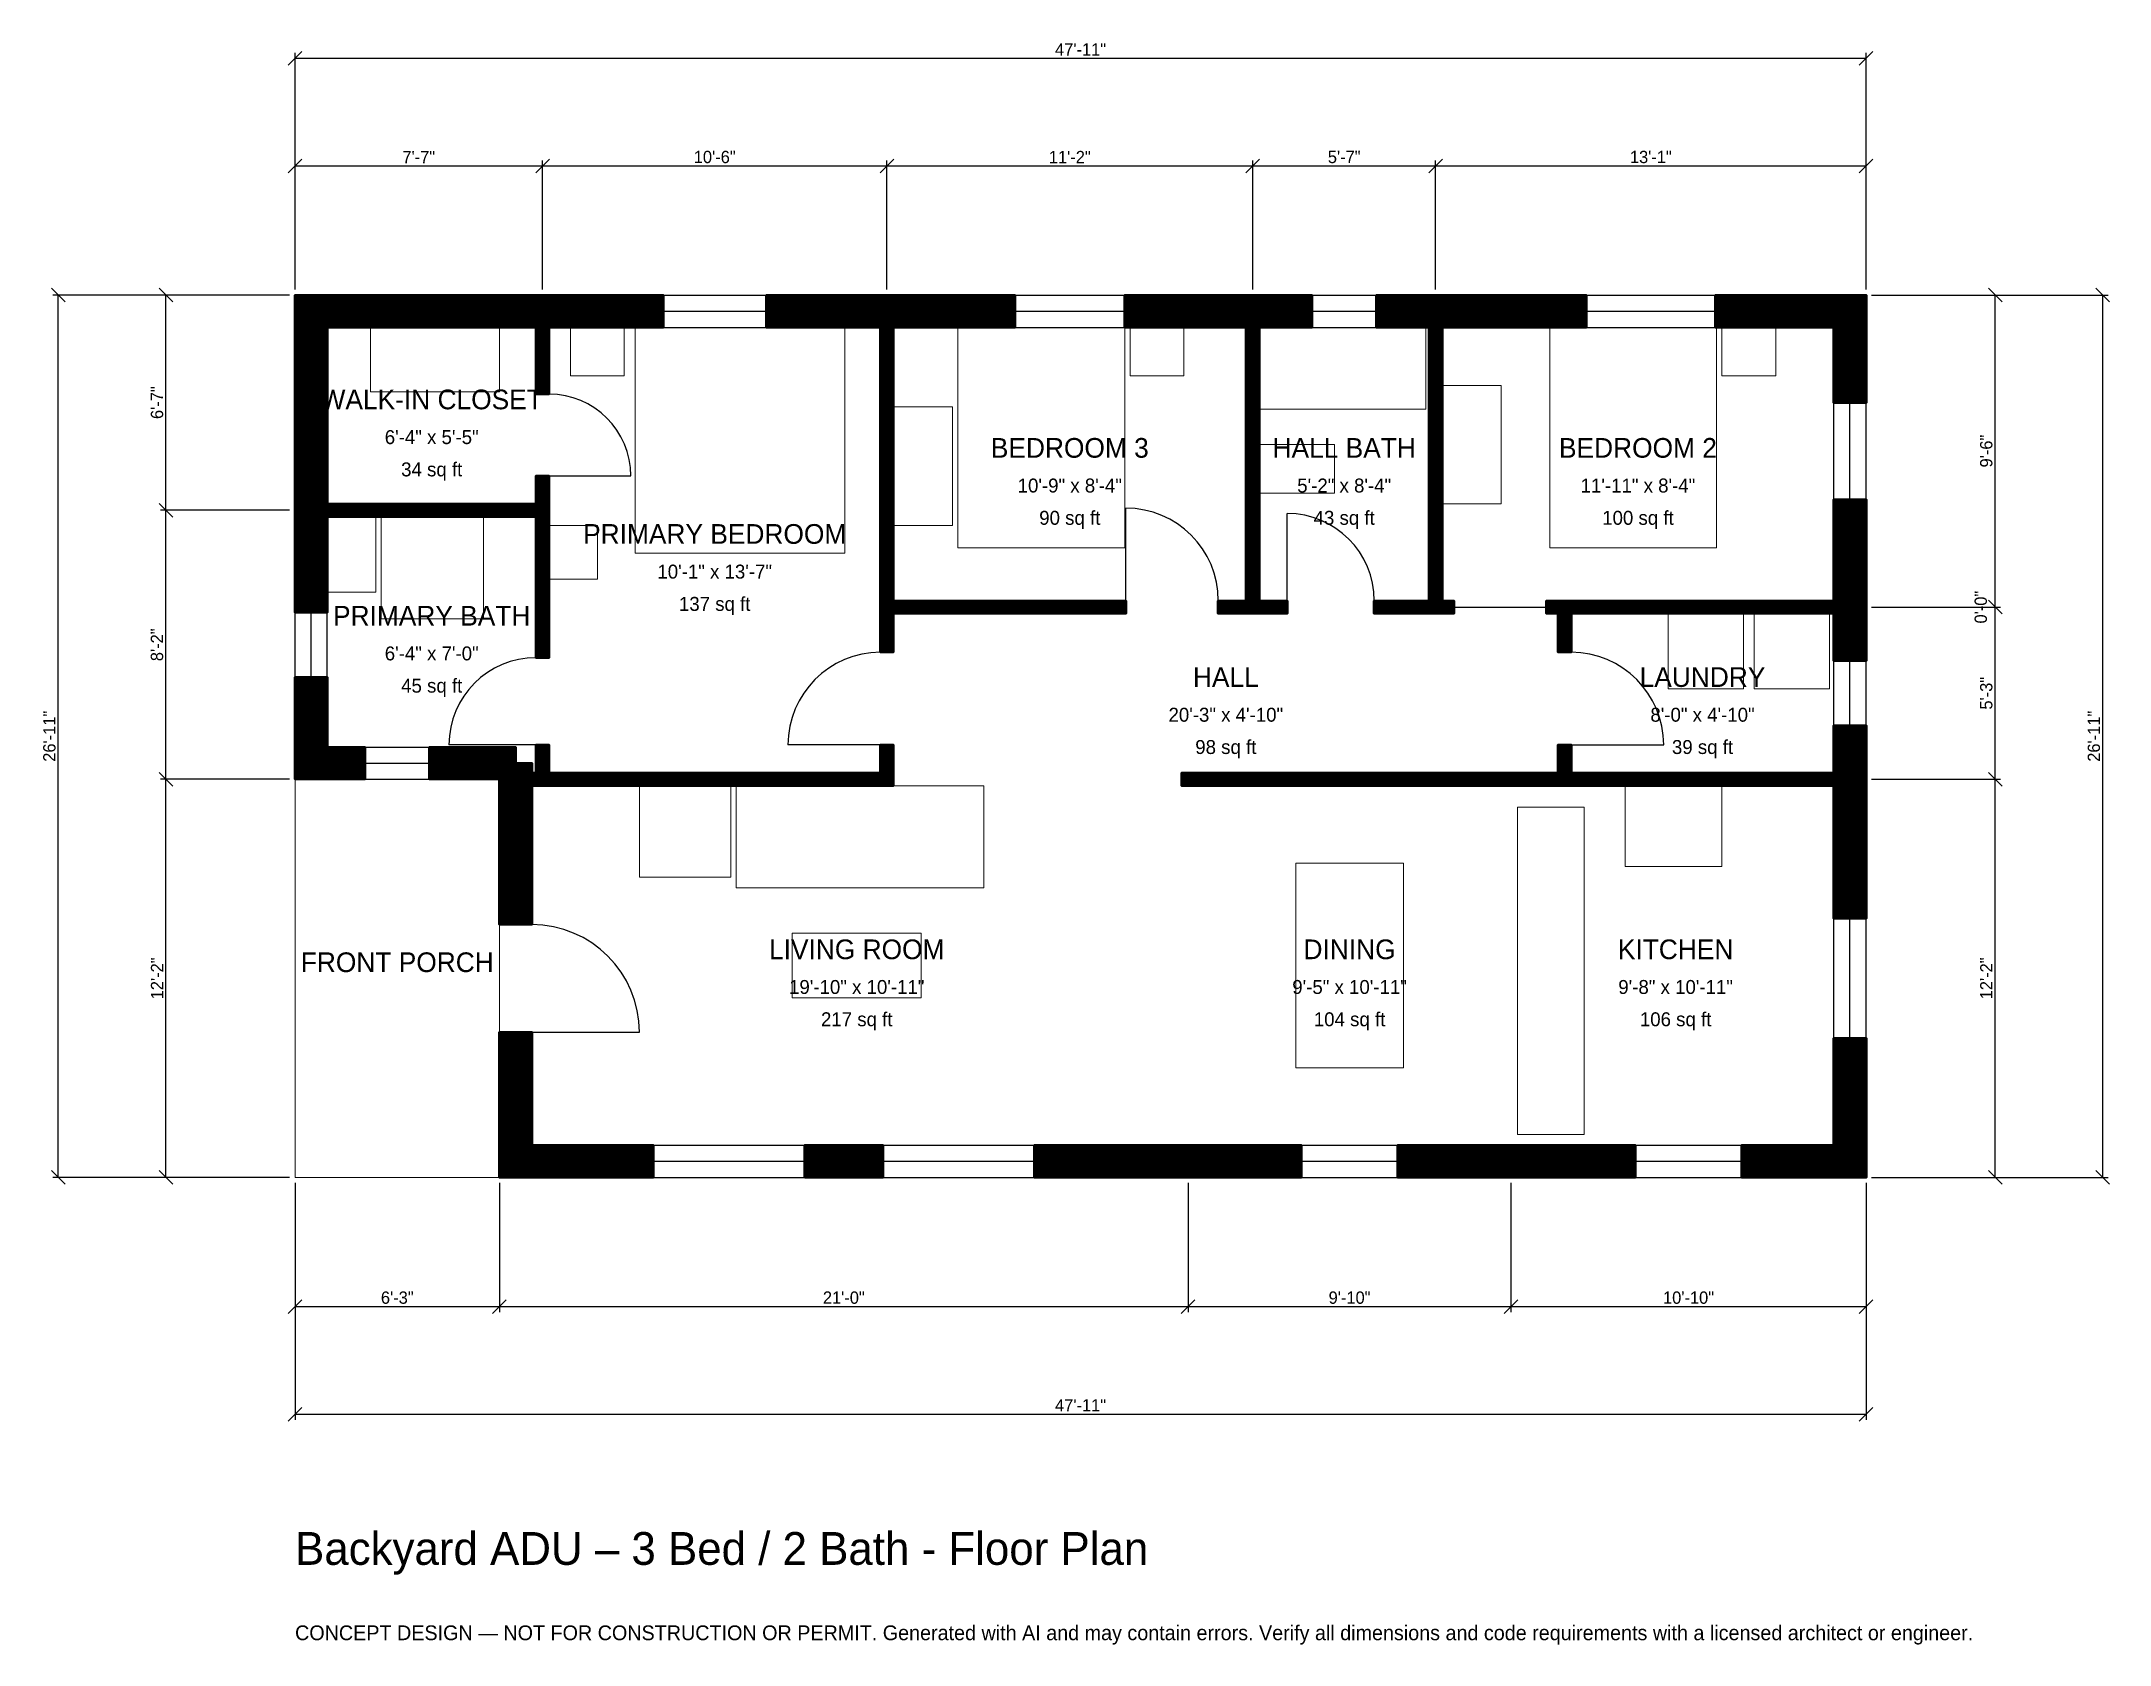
# Model space of a CAD drawing. Header units: inches. Extents: x -93 to 664, y -171 to 416.
import ezdxf
from ezdxf.enums import TextEntityAlignment as Align

# ---------------------------------------------------------------- set-up
doc = ezdxf.new("R2010")
doc.units = ezdxf.units.IN
doc.header["$MEASUREMENT"] = 0
doc.linetypes.add('DASHED', pattern=[0.6, 0.5, -0.1])
for name, color, linetype, lineweight in [('A-ANNO-DIMS', 1, 'Continuous', 13), ('A-ANNO-TEXT', 7, 'Continuous', 18), ('A-AREA-IDEN', 7, 'Continuous', 18), ('A-DOOR', 2, 'Continuous', 25), ('A-FLOR-FIXT', 9, 'Continuous', 13), ('A-FURN', 9, 'Continuous', 13), ('A-GLAZ', 4, 'Continuous', 25), ('A-SITE-PAVE', 8, 'Continuous', 13), ('A-WALL', 7, 'Continuous', 50), ('A-WALL-PATT', 8, 'Continuous', 13)]:
    doc.layers.add(name, color=color, linetype=linetype, lineweight=lineweight)
doc.dimstyles.new('PLAN', dxfattribs={"dimtxt": 4.5, "dimasz": 3, "dimexe": 2, "dimexo": 2, "dimgap": 1, "dimtad": 1, "dimdec": 0, "dimlunit": 4, "dimtsz": 2.5, "dimcen": 2.5, "dimclrd": 1, "dimclre": 1, "dimazin": 3, "dimtfac": 1, "dimtmove": 0, "dimatfit": 3})

msp = doc.modelspace()

# ---------------------------------------------------------------- hatches: boundary and pattern name
at = {"layer": 'A-WALL-PATT'}
h = msp.add_hatch(dxfattribs=at)
h.set_pattern_fill('ANSI31', color=8, scale=0.8)
h.paths.add_polyline_path([(74.8031, 0), (74.8031, 11.811), (74.8031, 11.811), (74.8031, 53.1496), (86.6142, 53.1496), (86.6142, 11.811), (131.0367, 11.811), (131.0367, 0), (86.6142, 0), (86.6142, 0), (74.8031, 0), (74.8031, 0), (74.8031, 0)])
h.paths.add_polyline_path([(74.8031, 143.3071), (74.8031, 143.3071), (74.8031, 145.6693), (72.4409, 145.6693), (72.4409, 145.6693), (49.2126, 145.6693), (49.2126, 157.4803), (80.7087, 157.4803), (80.7087, 151.5748), (86.6142, 151.5748), (86.6142, 148.0315), (88.189, 148.0315), (88.189, 158.2677), (92.9134, 158.2677), (92.9134, 148.0315), (214.1732, 148.0315), (214.1732, 158.2677), (218.8976, 158.2677), (218.8976, 148.0315), (218.8976, 143.3071), (214.1732, 143.3071), (92.9134, 143.3071), (88.189, 143.3071), (86.6142, 143.3071), (86.6142, 92.5197), (74.8031, 92.5197), (74.8031, 143.3071)])
h.paths.add_polyline_path([(11.811, 145.6693), (11.811, 145.6693), (0, 145.6693), (0, 145.6693), (0, 145.6693), (0, 157.4803), (0, 157.4803), (0, 183.0709), (11.811, 183.0709), (11.811, 157.4803), (25.5906, 157.4803), (25.5906, 145.6693), (11.811, 145.6693)])
h.paths.add_polyline_path([(0, 238.189), (0, 241.7323), (0, 241.7323), (0, 246.4567), (0, 246.4567), (0, 250), (0, 311.0236), (0, 311.0236), (0, 322.8346), (0, 322.8346), (0, 322.8347), (11.811, 322.8347), (11.811, 322.8346), (84.6457, 322.8346), (88.189, 322.8346), (88.189, 322.8347), (92.9134, 322.8347), (92.9134, 322.8346), (96.4567, 322.8346), (134.6457, 322.8346), (134.6457, 311.0236), (96.4567, 311.0236), (92.9134, 311.0236), (92.9134, 286.6142), (88.189, 286.6142), (88.189, 311.0236), (84.6457, 311.0236), (11.811, 311.0236), (11.811, 250), (11.811, 246.4567), (88.189, 246.4567), (88.189, 256.6929), (92.9134, 256.6929), (92.9134, 246.4567), (92.9134, 241.7323), (92.9134, 190.1575), (88.189, 190.1575), (88.189, 241.7323), (11.811, 241.7323), (11.811, 238.189), (11.811, 206.6929), (0, 206.6929), (0, 238.189)])
h.paths.add_polyline_path([(210.6299, 322.8346), (214.1732, 322.8346), (214.1732, 322.8347), (218.8976, 322.8347), (218.8976, 322.8346), (222.4409, 322.8346), (263.3858, 322.8346), (263.3858, 311.0236), (222.4409, 311.0236), (218.8976, 311.0236), (218.8976, 211.0236), (303.937, 211.0236), (303.937, 206.2992), (218.8976, 206.2992), (218.8976, 206.2992), (218.8976, 192.126), (214.1732, 192.126), (214.1732, 206.2992), (214.1732, 206.2992), (214.1732, 211.0236), (214.1732, 311.0236), (210.6299, 311.0236), (172.4409, 311.0236), (172.4409, 322.8346), (210.6299, 322.8346)])
h.paths.add_polyline_path([(344.4882, 322.8346), (348.0315, 322.8346), (348.0315, 322.8347), (352.7559, 322.8347), (352.7559, 322.8346), (356.2992, 322.8346), (372.0472, 322.8346), (372.0472, 311.0236), (356.2992, 311.0236), (352.7559, 311.0236), (352.7559, 211.0236), (362.9921, 211.0236), (362.9921, 206.2992), (352.7559, 206.2992), (352.7559, 206.2992), (348.0315, 206.2992), (348.0315, 206.2992), (337.7953, 206.2992), (337.7953, 211.0236), (348.0315, 211.0236), (348.0315, 311.0236), (344.4882, 311.0236), (303.5433, 311.0236), (303.5433, 322.8346), (344.4882, 322.8346)])
h.paths.add_polyline_path([(411.4173, 322.8346), (414.9606, 322.8346), (414.9606, 322.8347), (419.685, 322.8347), (419.685, 322.8346), (423.2283, 322.8346), (472.4409, 322.8346), (472.4409, 311.0236), (423.2283, 311.0236), (419.685, 311.0236), (419.685, 211.0236), (424.0157, 211.0236), (424.0157, 206.2992), (419.685, 206.2992), (419.685, 206.2992), (414.9606, 206.2992), (414.9606, 206.2992), (394.8819, 206.2992), (394.8819, 211.0236), (414.9606, 211.0236), (414.9606, 311.0236), (411.4173, 311.0236), (395.6693, 311.0236), (395.6693, 322.8346), (411.4173, 322.8346)])
h.paths.add_polyline_path([(562.9921, 322.8346), (562.9921, 322.8347), (574.8031, 322.8347), (574.8031, 322.8346), (574.8032, 322.8346), (574.8032, 311.0236), (574.8031, 311.0236), (574.8031, 283.4646), (562.9921, 283.4646), (562.9921, 311.0236), (519.685, 311.0236), (519.685, 322.8346), (562.9921, 322.8346)])
h.paths.add_polyline_path([(574.8031, 214.5669), (574.8031, 214.5669), (574.8031, 211.0236), (574.8032, 211.0236), (574.8032, 206.2992), (574.8031, 206.2992), (574.8031, 188.9764), (562.9921, 188.9764), (562.9921, 202.7559), (562.9921, 202.7559), (562.9921, 206.2992), (466.9291, 206.2992), (466.9291, 192.126), (462.2047, 192.126), (462.2047, 206.2992), (457.874, 206.2992), (457.874, 211.0236), (462.2047, 211.0236), (466.9291, 211.0236), (562.9921, 211.0236), (562.9921, 248.0315), (574.8031, 248.0315), (574.8031, 214.5669)])
h.paths.add_polyline_path([(574.8031, 151.5748), (574.8031, 148.0315), (574.8032, 148.0315), (574.8032, 143.3071), (574.8031, 143.3071), (574.8031, 139.7638), (574.8031, 94.685), (562.9921, 94.685), (562.9921, 139.7638), (562.9921, 143.3071), (466.9291, 143.3071), (462.2047, 143.3071), (447.2441, 143.3071), (442.5197, 143.3071), (324.4094, 143.3071), (324.4094, 148.0315), (442.5197, 148.0315), (447.2441, 148.0315), (462.2047, 148.0315), (462.2047, 158.2677), (466.9291, 158.2677), (466.9291, 148.0315), (562.9921, 148.0315), (562.9921, 151.5748), (562.9921, 165.3543), (574.8031, 165.3543), (574.8031, 151.5748)])
h.paths.add_polyline_path([(574.8031, 11.811), (574.8032, 11.811), (574.8032, 0), (574.8032, 0), (574.8031, 0), (574.8031, 0), (562.9921, 0), (562.9921, 0), (529.3307, 0), (529.3307, 11.811), (562.9921, 11.811), (562.9921, 50.9843), (574.8031, 50.9843), (574.8031, 11.811)])
h.paths.add_polyline_path([(450.7874, 0), (438.9764, 0), (403.5433, 0), (403.5433, 11.811), (438.9764, 11.811), (450.7874, 11.811), (490.3543, 11.811), (490.3543, 0), (450.7874, 0)])
h.paths.add_polyline_path([(332.6772, 0), (320.8661, 0), (270.5381, 0), (270.5381, 11.811), (320.8661, 11.811), (332.6772, 11.811), (368.1102, 11.811), (368.1102, 0), (332.6772, 0)])
h.paths.add_polyline_path([(186.5486, 0), (186.5486, 11.811), (215.0262, 11.811), (215.0262, 0), (186.5486, 0)])

# ---------------------------------------------------------------- linework, layer by layer
at = {"layer": 'A-DOOR'}
for p, q in [((92.9134, 256.6929), (122.8346, 256.6929)), ((303.937, 211.0236), (303.937, 244.8819)), ((362.9921, 211.0236), (362.9921, 242.9134)), ((424.0157, 208.6614), (457.874, 208.6614)), ((88.189, 158.2677), (56.2992, 158.2677)), ((214.1732, 158.2677), (180.315, 158.2677)), ((466.9291, 158.2677), (500.7874, 158.2677)), ((86.6142, 53.1496), (125.9843, 53.1496))]:
    msp.add_line(p, q, dxfattribs=at)
for centre, radius, start, end in [((92.9134, 256.6929), 29.9213, 0, 90), ((303.937, 211.0236), 33.8583, 0, 90), ((362.9921, 211.0236), 31.8898, 0, 90), ((88.189, 158.2677), 31.8898, 90, 180), ((214.1732, 158.2677), 33.8583, 90, 180), ((466.9291, 158.2677), 33.8583, 0, 90), ((86.6142, 53.1496), 39.3701, 0, 90)]:
    msp.add_arc(centre, radius, start, end, dxfattribs=at)
at = {"layer": 'A-FLOR-FIXT'}
for points in [[(352.7559, 281.1024), (413.7795, 281.1024), (413.7795, 311.0236), (352.7559, 311.0236)], [(352.7559, 250.3937), (380.315, 250.3937), (380.315, 268.1102), (352.7559, 268.1102)], [(11.811, 214.1732), (29.5276, 214.1732), (29.5276, 241.7323), (11.811, 241.7323)], [(31.4961, 204.3307), (68.8976, 204.3307), (68.8976, 241.7323), (31.4961, 241.7323)], [(447.2441, 15.748), (471.6535, 15.748), (471.6535, 135.4331), (447.2441, 135.4331)]]:
    msp.add_lwpolyline(points, close=True, dxfattribs=at)
at = {"layer": 'A-FURN'}
for points in [[(27.5591, 287.4016), (74.8031, 287.4016), (74.8031, 311.0236), (27.5591, 311.0236)], [(100.7874, 293.3071), (120.4724, 293.3071), (120.4724, 311.0236), (100.7874, 311.0236)], [(124.4094, 228.3465), (201.1811, 228.3465), (201.1811, 311.0236), (124.4094, 311.0236)], [(242.5197, 230.315), (303.5433, 230.315), (303.5433, 311.0236), (242.5197, 311.0236)], [(305.5118, 293.3071), (325.1969, 293.3071), (325.1969, 311.0236), (305.5118, 311.0236)], [(459.0551, 230.315), (520.0787, 230.315), (520.0787, 311.0236), (459.0551, 311.0236)], [(522.0472, 293.3071), (541.7323, 293.3071), (541.7323, 311.0236), (522.0472, 311.0236)], [(419.685, 246.4567), (441.3386, 246.4567), (441.3386, 289.7638), (419.685, 289.7638)], [(218.8976, 238.5827), (240.5512, 238.5827), (240.5512, 281.8898), (218.8976, 281.8898)], [(92.9134, 218.8976), (110.6299, 218.8976), (110.6299, 238.5827), (92.9134, 238.5827)], [(502.3622, 178.7402), (529.9213, 178.7402), (529.9213, 206.2992), (502.3622, 206.2992)], [(533.8583, 178.7402), (561.4173, 178.7402), (561.4173, 206.2992), (533.8583, 206.2992)], [(125.9843, 109.8425), (159.4488, 109.8425), (159.4488, 143.3071), (125.9843, 143.3071)], [(161.4173, 105.9055), (251.9685, 105.9055), (251.9685, 143.3071), (161.4173, 143.3071)], [(486.6142, 113.7795), (522.0472, 113.7795), (522.0472, 143.3071), (486.6142, 143.3071)], [(366.1417, 40.1575), (405.5118, 40.1575), (405.5118, 114.9606), (366.1417, 114.9606)], [(181.8898, 65.748), (229.1339, 65.748), (229.1339, 89.3701), (181.8898, 89.3701)]]:
    msp.add_lwpolyline(points, close=True, dxfattribs=at)
at = {"layer": 'A-GLAZ'}
for p, q in [((134.6457, 322.8346), (172.4409, 322.8346)), ((263.3858, 322.8346), (303.5433, 322.8346)), ((372.0472, 322.8346), (395.6693, 322.8346)), ((472.4409, 322.8346), (519.685, 322.8346)), ((134.6457, 316.9291), (172.4409, 316.9291)), ((134.6457, 311.0236), (172.4409, 311.0236)), ((263.3858, 316.9291), (303.5433, 316.9291)), ((263.3858, 311.0236), (303.5433, 311.0236)), ((372.0472, 316.9291), (395.6693, 316.9291)), ((372.0472, 311.0236), (395.6693, 311.0236)), ((472.4409, 316.9291), (519.685, 316.9291)), ((472.4409, 311.0236), (519.685, 311.0236)), ((562.9921, 248.0315), (562.9921, 283.4646)), ((568.8976, 248.0315), (568.8976, 283.4646)), ((574.8031, 248.0315), (574.8031, 283.4646)), ((0, 183.0709), (0, 206.6929)), ((5.9055, 183.0709), (5.9055, 206.6929)), ((11.811, 183.0709), (11.811, 206.6929)), ((562.9921, 165.3543), (562.9921, 188.9764)), ((568.8976, 165.3543), (568.8976, 188.9764)), ((574.8031, 165.3543), (574.8031, 188.9764)), ((25.5906, 157.4803), (49.2126, 157.4803)), ((25.5906, 151.5748), (49.2126, 151.5748)), ((25.5906, 145.6693), (49.2126, 145.6693)), ((562.9921, 50.9843), (562.9921, 94.685)), ((568.8976, 50.9843), (568.8976, 94.685)), ((574.8031, 50.9843), (574.8031, 94.685)), ((131.0367, 11.811), (186.5486, 11.811)), ((215.0262, 11.811), (270.5381, 11.811)), ((368.1102, 11.811), (403.5433, 11.811)), ((490.3543, 11.811), (529.3307, 11.811)), ((131.0367, 5.9055), (186.5486, 5.9055)), ((131.0367, 0), (186.5486, 0)), ((215.0262, 5.9055), (270.5381, 5.9055)), ((215.0262, 0), (270.5381, 0)), ((368.1102, 5.9055), (403.5433, 5.9055)), ((368.1102, 0), (403.5433, 0)), ((490.3543, 5.9055), (529.3307, 5.9055)), ((490.3543, 0), (529.3307, 0))]:
    msp.add_line(p, q, dxfattribs=at)
at = {"layer": 'A-SITE-PAVE', "linetype": 'DASHED'}
msp.add_lwpolyline([(0, 0), (74.8031, 0), (74.8031, 145.6693), (0, 145.6693)], close=True, dxfattribs=at)
at = {"layer": 'A-WALL'}
for points in [[(0, 238.189), (0, 241.7323), (0, 241.7323), (0, 246.4567), (0, 246.4567), (0, 250), (0, 311.0236), (0, 311.0236), (0, 322.8346), (0, 322.8346), (0, 322.8347), (11.811, 322.8347), (11.811, 322.8346), (84.6457, 322.8346), (88.189, 322.8346), (88.189, 322.8347), (92.9134, 322.8347), (92.9134, 322.8346), (96.4567, 322.8346), (134.6457, 322.8346), (134.6457, 311.0236), (96.4567, 311.0236), (92.9134, 311.0236), (92.9134, 286.6142), (88.189, 286.6142), (88.189, 311.0236), (84.6457, 311.0236), (11.811, 311.0236), (11.811, 250), (11.811, 246.4567), (88.189, 246.4567), (88.189, 256.6929), (92.9134, 256.6929), (92.9134, 246.4567), (92.9134, 241.7323), (92.9134, 190.1575), (88.189, 190.1575), (88.189, 241.7323), (11.811, 241.7323), (11.811, 238.189), (11.811, 206.6929), (0, 206.6929), (0, 238.189)], [(210.6299, 322.8346), (214.1732, 322.8346), (214.1732, 322.8347), (218.8976, 322.8347), (218.8976, 322.8346), (222.4409, 322.8346), (263.3858, 322.8346), (263.3858, 311.0236), (222.4409, 311.0236), (218.8976, 311.0236), (218.8976, 211.0236), (303.937, 211.0236), (303.937, 206.2992), (218.8976, 206.2992), (218.8976, 206.2992), (218.8976, 192.126), (214.1732, 192.126), (214.1732, 206.2992), (214.1732, 206.2992), (214.1732, 211.0236), (214.1732, 311.0236), (210.6299, 311.0236), (172.4409, 311.0236), (172.4409, 322.8346), (210.6299, 322.8346)], [(344.4882, 322.8346), (348.0315, 322.8346), (348.0315, 322.8347), (352.7559, 322.8347), (352.7559, 322.8346), (356.2992, 322.8346), (372.0472, 322.8346), (372.0472, 311.0236), (356.2992, 311.0236), (352.7559, 311.0236), (352.7559, 211.0236), (362.9921, 211.0236), (362.9921, 206.2992), (352.7559, 206.2992), (352.7559, 206.2992), (348.0315, 206.2992), (348.0315, 206.2992), (337.7953, 206.2992), (337.7953, 211.0236), (348.0315, 211.0236), (348.0315, 311.0236), (344.4882, 311.0236), (303.5433, 311.0236), (303.5433, 322.8346), (344.4882, 322.8346)], [(411.4173, 322.8346), (414.9606, 322.8346), (414.9606, 322.8347), (419.685, 322.8347), (419.685, 322.8346), (423.2283, 322.8346), (472.4409, 322.8346), (472.4409, 311.0236), (423.2283, 311.0236), (419.685, 311.0236), (419.685, 211.0236), (424.0157, 211.0236), (424.0157, 206.2992), (419.685, 206.2992), (419.685, 206.2992), (414.9606, 206.2992), (414.9606, 206.2992), (394.8819, 206.2992), (394.8819, 211.0236), (414.9606, 211.0236), (414.9606, 311.0236), (411.4173, 311.0236), (395.6693, 311.0236), (395.6693, 322.8346), (411.4173, 322.8346)], [(562.9921, 322.8346), (562.9921, 322.8347), (574.8031, 322.8347), (574.8031, 322.8346), (574.8032, 322.8346), (574.8032, 311.0236), (574.8031, 311.0236), (574.8031, 283.4646), (562.9921, 283.4646), (562.9921, 311.0236), (519.685, 311.0236), (519.685, 322.8346), (562.9921, 322.8346)], [(574.8031, 214.5669), (574.8031, 214.5669), (574.8031, 211.0236), (574.8032, 211.0236), (574.8032, 206.2992), (574.8031, 206.2992), (574.8031, 188.9764), (562.9921, 188.9764), (562.9921, 202.7559), (562.9921, 202.7559), (562.9921, 206.2992), (466.9291, 206.2992), (466.9291, 192.126), (462.2047, 192.126), (462.2047, 206.2992), (457.874, 206.2992), (457.874, 211.0236), (462.2047, 211.0236), (466.9291, 211.0236), (562.9921, 211.0236), (562.9921, 248.0315), (574.8031, 248.0315), (574.8031, 214.5669)], [(11.811, 145.6693), (11.811, 145.6693), (0, 145.6693), (0, 145.6693), (0, 145.6693), (0, 157.4803), (0, 157.4803), (0, 183.0709), (11.811, 183.0709), (11.811, 157.4803), (25.5906, 157.4803), (25.5906, 145.6693), (11.811, 145.6693)], [(574.8031, 151.5748), (574.8031, 148.0315), (574.8032, 148.0315), (574.8032, 143.3071), (574.8031, 143.3071), (574.8031, 139.7638), (574.8031, 94.685), (562.9921, 94.685), (562.9921, 139.7638), (562.9921, 143.3071), (466.9291, 143.3071), (462.2047, 143.3071), (447.2441, 143.3071), (442.5197, 143.3071), (324.4094, 143.3071), (324.4094, 148.0315), (442.5197, 148.0315), (447.2441, 148.0315), (462.2047, 148.0315), (462.2047, 158.2677), (466.9291, 158.2677), (466.9291, 148.0315), (562.9921, 148.0315), (562.9921, 151.5748), (562.9921, 165.3543), (574.8031, 165.3543), (574.8031, 151.5748)], [(74.8031, 143.3071), (74.8031, 143.3071), (74.8031, 145.6693), (72.4409, 145.6693), (72.4409, 145.6693), (49.2126, 145.6693), (49.2126, 157.4803), (80.7087, 157.4803), (80.7087, 151.5748), (86.6142, 151.5748), (86.6142, 148.0315), (88.189, 148.0315), (88.189, 158.2677), (92.9134, 158.2677), (92.9134, 148.0315), (214.1732, 148.0315), (214.1732, 158.2677), (218.8976, 158.2677), (218.8976, 148.0315), (218.8976, 143.3071), (214.1732, 143.3071), (92.9134, 143.3071), (88.189, 143.3071), (86.6142, 143.3071), (86.6142, 92.5197), (74.8031, 92.5197), (74.8031, 143.3071)], [(74.8031, 0), (74.8031, 11.811), (74.8031, 11.811), (74.8031, 53.1496), (86.6142, 53.1496), (86.6142, 11.811), (131.0367, 11.811), (131.0367, 0), (86.6142, 0), (86.6142, 0), (74.8031, 0), (74.8031, 0), (74.8031, 0)], [(574.8031, 11.811), (574.8032, 11.811), (574.8032, 0), (574.8032, 0), (574.8031, 0), (574.8031, 0), (562.9921, 0), (562.9921, 0), (529.3307, 0), (529.3307, 11.811), (562.9921, 11.811), (562.9921, 50.9843), (574.8031, 50.9843), (574.8031, 11.811)], [(186.5486, 0), (186.5486, 11.811), (215.0262, 11.811), (215.0262, 0), (186.5486, 0)], [(332.6772, 0), (320.8661, 0), (270.5381, 0), (270.5381, 11.811), (320.8661, 11.811), (332.6772, 11.811), (368.1102, 11.811), (368.1102, 0), (332.6772, 0)], [(450.7874, 0), (438.9764, 0), (403.5433, 0), (403.5433, 11.811), (438.9764, 11.811), (450.7874, 11.811), (490.3543, 11.811), (490.3543, 0), (450.7874, 0)]]:
    msp.add_lwpolyline(points, close=True, dxfattribs=at)

# ---------------------------------------------------------------- texts
at = {"layer": 'A-ANNO-TEXT'}
for s, height, p in [('Backyard ADU – 3 Bed / 2 Bath - Floor Plan', 12, (0, -141.7323)), ('CONCEPT DESIGN — NOT FOR CONSTRUCTION OR PERMIT. Generated with AI and may contain errors. Verify all dimensions and code requirements with a licensed architect or engineer.', 5.4, (0, -169.2913))]:
    msp.add_text(s, height=height, dxfattribs=at).set_placement(p)
at = {"layer": 'A-AREA-IDEN'}
for s, height, p in [('WALK-IN CLOSET', 7.2, (50, 284.6457)), ('6\'-4" x 5\'-5"', 5.1, (50, 270.8661)), ('BEDROOM 3', 7.2, (283.4646, 266.9291)), ('HALL BATH', 7.2, (383.8583, 266.9291)), ('BEDROOM 2', 7.2, (491.3386, 266.9291)), ('34 sq ft', 5.1, (50, 259.0551)), ('10\'-9" x 8\'-4"', 5.1, (283.4646, 253.1496)), ('5\'-2" x 8\'-4"', 5.1, (383.8583, 253.1496)), ('11\'-11" x 8\'-4"', 5.1, (491.3386, 253.1496)), ('90 sq ft', 5.1, (283.4646, 241.3386)), ('43 sq ft', 5.1, (383.8583, 241.3386)), ('100 sq ft', 5.1, (491.3386, 241.3386)), ('PRIMARY BEDROOM', 7.2, (153.5433, 235.4331)), ('10\'-1" x 13\'-7"', 5.1, (153.5433, 221.6535)), ('137 sq ft', 5.1, (153.5433, 209.8425)), ('PRIMARY BATH', 7.2, (50, 205.5118)), ('6\'-4" x 7\'-0"', 5.1, (50, 191.7323)), ('45 sq ft', 5.1, (50, 179.9213)), ('HALL', 7.2, (340.5512, 183.0709)), ('LAUNDRY', 7.2, (514.9606, 183.0709)), ('20\'-3" x 4\'-10"', 5.1, (340.5512, 169.2913)), ('8\'-0" x 4\'-10"', 5.1, (514.9606, 169.2913)), ('98 sq ft', 5.1, (340.5512, 157.4803)), ('39 sq ft', 5.1, (514.9606, 157.4803)), ('LIVING ROOM', 7.2, (205.5118, 83.4646)), ('DINING', 7.2, (385.8268, 83.4646)), ('KITCHEN', 7.2, (505.1181, 83.4646)), ('FRONT PORCH', 7.2, (37.4016, 78.7402)), ('19\'-10" x 10\'-11"', 5.1, (205.5118, 69.685)), ('9\'-5" x 10\'-11"', 5.1, (385.8268, 69.685)), ('9\'-8" x 10\'-11"', 5.1, (505.1181, 69.685)), ('217 sq ft', 5.1, (205.5118, 57.874)), ('104 sq ft', 5.1, (385.8268, 57.874)), ('106 sq ft', 5.1, (505.1181, 57.874))]:
    msp.add_text(s, height=height, dxfattribs=at).set_placement(p, align=Align.MIDDLE_CENTER)

# ---------------------------------------------------------------- dimensions: what is measured, and where the dimension line sits
at = {"layer": 'A-ANNO-DIMS'}
for base, p1, p2, text in [((0, 409.4488), (0, 322.8346), (574.8031, 322.8346), '47\'-11"'), ((0, 370.0787), (0, 322.8346), (90.5512, 322.8346), '7\'-7"'), ((90.5512, 370.0787), (90.5512, 322.8346), (216.5354, 322.8346), '10\'-6"'), ((216.5354, 370.0787), (216.5354, 322.8346), (350.3937, 322.8346), '11\'-2"'), ((350.3937, 370.0787), (350.3937, 322.8346), (417.3228, 322.8346), '5\'-7"'), ((417.3228, 370.0787), (417.3228, 322.8346), (574.8031, 322.8346), '13\'-1"'), ((0, -47.2441), (0, 0), (74.8031, 0), '6\'-3"'), ((0, -86.6142), (0, 0), (574.8031, 0), '47\'-11"'), ((74.8031, -47.2441), (74.8031, 0), (326.7717, 0), '21\'-0"'), ((326.7717, -47.2441), (326.7717, 0), (444.8819, 0), '9\'-10"'), ((444.8819, -47.2441), (444.8819, 0), (574.8031, 0), '10\'-10"')]:
    msp.add_linear_dim(base=base, p1=p1, p2=p2, text=text, dimstyle='PLAN', dxfattribs=at).render()
for base, p1, p2, text in [((-86.6142, 0), (0, 0), (0, 322.8346), '26\'-11"'), ((-47.2441, 244.0945), (0, 244.0945), (0, 322.8346), '6\'-7"'), ((622.0472, 208.6614), (574.8031, 208.6614), (574.8031, 322.8346), '9\'-6"'), ((661.4173, 0), (574.8031, 0), (574.8031, 322.8346), '26\'-11"'), ((-47.2441, 145.6693), (0, 145.6693), (0, 244.0945), '8\'-2"'), ((622.0472, 208.6614), (574.8031, 208.6614), (574.8031, 208.6614), '0\'-0"'), ((622.0472, 145.6693), (574.8031, 145.6693), (574.8031, 208.6614), '5\'-3"'), ((-47.2441, 0), (0, 0), (0, 145.6693), '12\'-2"'), ((622.0472, 0), (574.8031, 0), (574.8031, 145.6693), '12\'-2"')]:
    msp.add_linear_dim(base=base, p1=p1, p2=p2, angle=90, text=text, dimstyle='PLAN', dxfattribs=at).render()

doc.saveas('drawing.dxf')
